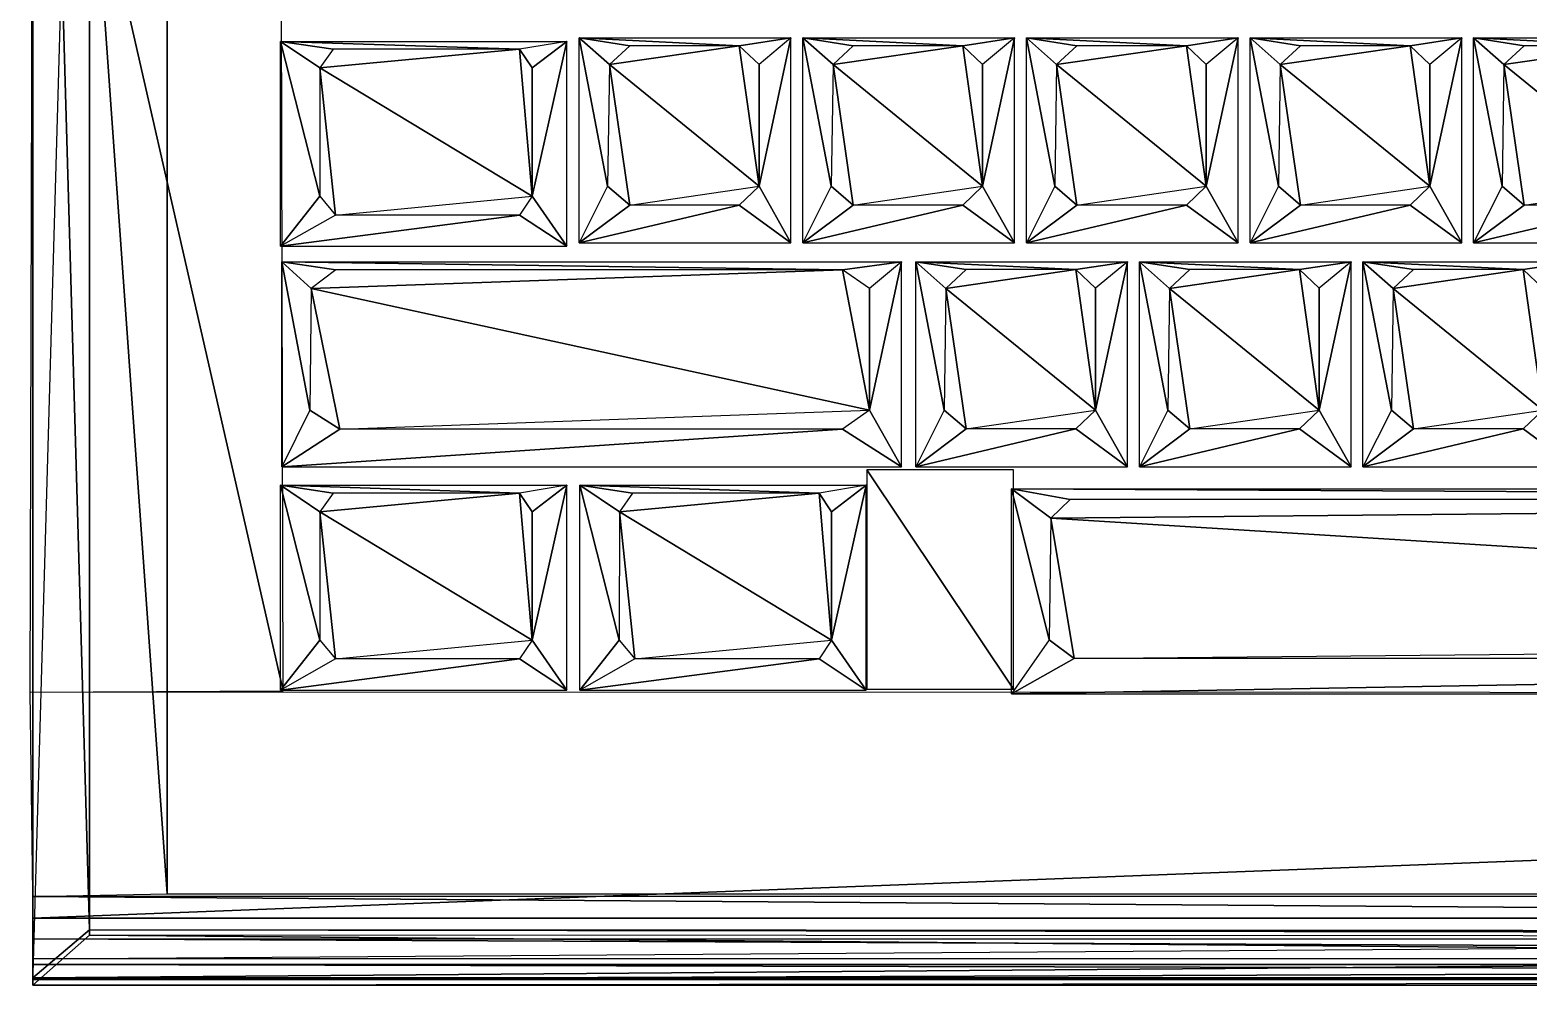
# Model space of a CAD drawing. Header units: metres. Extents: x -32 to 229, y -58 to 33.
# Drawn here: x -31.6 to 35.3, y -58 to -15.4 of the extents above; entities that cross this region are included whole.
import ezdxf

# ---------------------------------------------------------------- set-up
doc = ezdxf.new("R2010")
doc.units = ezdxf.units.M

msp = doc.modelspace()

# ---------------------------------------------------------------- linework, layer by layer
at = {"color": 4, "linetype": 'CONTINUOUS'}
for points in [[(-28.9315, 31.0822, 1.77477), (-31.4598, 32.5803, 1.98262), (-28.9315, -55.5378, -8.65)], [(-31.4598, 32.5803, 1.98262), (-31.4598, 32.4758, 0.21631), (-31.4598, -57.0798, -10.0005)], [(-31.4598, 32.5803, 1.98262), (-31.4598, -57.6731, -8.85785), (-31.4598, -57.0798, -10.0005)], [(-28.9315, -55.5378, -8.65), (-31.4598, 32.5803, 1.98262), (-31.4598, -57.6731, -8.85785)], [(-31.4598, 32.4758, 0.21631), (-31.4598, 31.6458, -1.16908), (-31.4598, -57.0798, -10.0005)], [(-31.4598, 32.3282, 3.16015), (-31.4598, 31.7351, 4.75323), (-31.4598, -57.9989, -7.68031)], [(-28.9315, 30.8302, 2.95215), (-31.4598, 32.3282, 3.16015), (-31.4598, -57.9989, -7.68031)], [(-31.4598, 31.7351, 4.75323), (-31.4598, 30.7114, 5.72292), (-31.4598, -56.8277, -4.70169)], [(-31.4598, 31.7351, 4.75323), (-31.4598, -57.7469, -6.08692), (-31.4598, -57.9989, -7.68031)], [(-31.4598, 31.7351, 4.75323), (-31.4598, -56.8277, -4.70169), (-31.4598, -57.7469, -6.08692)], [(-31.4598, 31.6458, -1.16908), (-31.4598, 30.0905, -2.13877), (-31.4598, -54.0551, -11.7668)], [(-31.4598, 31.6458, -1.16908), (-31.4598, -55.9392, -11.178), (-31.4598, -54.0551, -11.7668)], [(-31.4598, 31.6458, -1.16908), (-31.4598, -57.0798, -10.0005), (-31.4598, -55.9392, -11.178)], [(-28.9315, 30.8302, 2.95215), (-28.9315, -55.7746, -7.47246), (-31.4598, -57.9989, -7.68031)], [(-28.9315, 31.0822, 1.77477), (-28.9315, 30.8302, 2.95215), (-28.9315, -55.5378, -8.65)], [(-28.9315, 30.8302, 2.95215), (-28.9315, -55.7746, -7.47246), (-28.9315, -55.5378, -8.65)], [(-31.4598, 30.7114, 5.72292), (-31.4597, 29.1252, 6.48477), (-31.4598, -56.8277, -4.70169)], [(-25.4689, 30.1072, -1.95338), (-31.4598, 30.0905, -2.13877), (-25.4689, -53.9355, -11.8111)], [(-25.4689, -53.9355, -11.8111), (-31.4598, 30.0905, -2.13877), (-31.4598, -54.0551, -11.7668)], [(-25.4689, 30.1072, -1.95338), (-25.4689, 25.3257, -11.8111), (-25.4689, -53.9355, -11.8111)], [(-31.4597, 29.1252, 6.48477), (-31.4598, -55.0202, -3.732), (-31.4598, -56.8277, -4.70169)], [(223.066, 25.3257, -11.8111), (-25.4689, 25.3257, -11.8111), (223.066, -53.9355, -11.8111)], [(223.066, -53.9355, -11.8111), (-25.4689, 25.3257, -11.8111), (-25.4689, -53.9355, -11.8111)], [(-20.2834, -44.8749, -3.59615), (-31.4598, 4.12569, 3.96877), (-31.5855, -44.9343, -2.44954)], [(-20.4091, 4.18292, 2.86831), (-31.4598, 4.12569, 3.96877), (-20.2834, -44.8749, -3.59615)], [(-20.4031, -15.9008, -1.11108), (-18.6491, -22.8129, 2.94385), (-20.4031, -25.0431, -1.11108)], [(-7.62677, -15.9008, -1.11108), (-9.73338, -16.2491, 2.94385), (-20.4031, -15.9008, -1.11108)], [(-18.6472, -17.0868, 2.94385), (-18.6491, -22.8129, 2.94385), (-20.4031, -15.9008, -1.11108)], [(-9.73338, -16.2491, 2.94385), (-18.0537, -16.2491, 2.94385), (-20.4031, -15.9008, -1.11108)], [(-9.73338, -16.2491, 2.94385), (-18.6472, -17.0868, 2.94385), (-20.4031, -15.9008, -1.11108)], [(-18.0537, -16.2491, 2.94385), (-18.6472, -17.0868, 2.94385), (-20.4031, -15.9008, -1.11108)], [(-9.73338, -16.2491, 2.94385), (-9.17292, -22.8129, 2.94385), (-7.62677, -15.9008, -1.11108)], [(-9.73338, -16.2491, 2.94385), (-9.17292, -17.0849, 2.94385), (-7.62677, -15.9008, -1.11108)], [(-7.62677, -15.9008, -1.11108), (-9.17292, -22.8129, 2.94385), (-7.62677, -25.0431, -1.11108)], [(-9.17292, -17.0849, 2.94385), (-9.17292, -22.8129, 2.94385), (-7.62677, -15.9008, -1.11108)], [(-7.07769, -15.7491, -1.11108), (-5.80662, -22.3663, 2.94385), (-7.07769, -24.8914, -1.11108)], [(2.374, -15.7491, -1.11108), (0.06862, -16.0974, 2.94385), (-7.07769, -15.7491, -1.11108)], [(-5.72738, -16.9351, 2.94385), (-5.80662, -22.3663, 2.94385), (-7.07769, -15.7491, -1.11108)], [(0.06862, -16.0974, 2.94385), (-4.82138, -16.0974, 2.94385), (-7.07769, -15.7491, -1.11108)], [(0.06862, -16.0974, 2.94385), (-5.72738, -16.9351, 2.94385), (-7.07769, -15.7491, -1.11108)], [(-4.82138, -16.0974, 2.94385), (-5.72738, -16.9351, 2.94385), (-7.07769, -15.7491, -1.11108)], [(0.06862, -16.0974, 2.94385), (0.95, -22.3663, 2.94385), (2.374, -15.7491, -1.11108)], [(0.95, -16.9332, 2.94385), (0.06862, -16.0974, 2.94385), (2.374, -15.7491, -1.11108)], [(2.374, -15.7491, -1.11108), (0.95, -22.3663, 2.94385), (2.374, -24.8914, -1.11108)], [(0.95, -16.9332, 2.94385), (0.95, -22.3663, 2.94385), (2.374, -15.7491, -1.11108)], [(5.15831, -16.0974, 2.94385), (4.25231, -16.9351, 2.94385), (2.902, -15.7491, -1.11108)], [(10.0483, -16.0974, 2.94385), (4.25231, -16.9351, 2.94385), (2.902, -15.7491, -1.11108)], [(4.25231, -16.9351, 2.94385), (4.17308, -22.3663, 2.94385), (2.902, -15.7491, -1.11108)], [(10.0483, -16.0974, 2.94385), (5.15831, -16.0974, 2.94385), (2.902, -15.7491, -1.11108)], [(12.3537, -15.7491, -1.11108), (10.0483, -16.0974, 2.94385), (2.902, -15.7491, -1.11108)], [(2.902, -15.7491, -1.11108), (4.17308, -22.3663, 2.94385), (2.902, -24.8914, -1.11108)], [(10.9297, -16.9332, 2.94385), (10.0483, -16.0974, 2.94385), (12.3537, -15.7491, -1.11108)], [(10.0483, -16.0974, 2.94385), (10.9297, -22.3663, 2.94385), (12.3537, -15.7491, -1.11108)], [(10.9297, -16.9332, 2.94385), (10.9297, -22.3663, 2.94385), (12.3537, -15.7491, -1.11108)], [(12.3537, -15.7491, -1.11108), (10.9297, -22.3663, 2.94385), (12.3537, -24.8914, -1.11108)], [(12.8818, -15.7491, -1.11108), (14.1529, -22.3663, 2.94385), (12.8818, -24.8914, -1.11108)], [(22.3335, -15.7491, -1.11108), (20.0282, -16.0974, 2.94385), (12.8818, -15.7491, -1.11108)], [(14.2322, -16.9351, 2.94385), (14.1529, -22.3663, 2.94385), (12.8818, -15.7491, -1.11108)], [(20.0282, -16.0974, 2.94385), (15.1382, -16.0974, 2.94385), (12.8818, -15.7491, -1.11108)], [(20.0282, -16.0974, 2.94385), (14.2322, -16.9351, 2.94385), (12.8818, -15.7491, -1.11108)], [(15.1382, -16.0974, 2.94385), (14.2322, -16.9351, 2.94385), (12.8818, -15.7491, -1.11108)], [(20.0282, -16.0974, 2.94385), (20.9095, -22.3663, 2.94385), (22.3335, -15.7491, -1.11108)], [(20.9095, -16.9332, 2.94385), (20.0282, -16.0974, 2.94385), (22.3335, -15.7491, -1.11108)], [(22.3335, -15.7491, -1.11108), (20.9095, -22.3663, 2.94385), (22.3335, -24.8914, -1.11108)], [(20.9095, -16.9332, 2.94385), (20.9095, -22.3663, 2.94385), (22.3335, -15.7491, -1.11108)], [(25.1182, -16.0974, 2.94385), (24.2122, -16.9351, 2.94385), (22.8618, -15.7491, -1.11108)], [(30.0082, -16.0974, 2.94385), (24.2122, -16.9351, 2.94385), (22.8618, -15.7491, -1.11108)], [(24.2122, -16.9351, 2.94385), (24.1329, -22.3663, 2.94385), (22.8618, -15.7491, -1.11108)], [(30.0082, -16.0974, 2.94385), (25.1182, -16.0974, 2.94385), (22.8618, -15.7491, -1.11108)], [(32.3135, -15.7491, -1.11108), (30.0082, -16.0974, 2.94385), (22.8618, -15.7491, -1.11108)], [(22.8618, -15.7491, -1.11108), (24.1329, -22.3663, 2.94385), (22.8618, -24.8914, -1.11108)], [(30.8895, -16.9332, 2.94385), (30.0082, -16.0974, 2.94385), (32.3135, -15.7491, -1.11108)], [(30.0082, -16.0974, 2.94385), (30.8895, -22.3663, 2.94385), (32.3135, -15.7491, -1.11108)], [(30.8895, -16.9332, 2.94385), (30.8895, -22.3663, 2.94385), (32.3135, -15.7491, -1.11108)], [(32.3135, -15.7491, -1.11108), (30.8895, -22.3663, 2.94385), (32.3135, -24.8914, -1.11108)], [(32.8415, -15.7491, -1.11108), (34.1126, -22.3663, 2.94385), (32.8415, -24.8914, -1.11108)], [(42.2932, -15.7491, -1.11108), (39.9878, -16.0974, 2.94385), (32.8415, -15.7491, -1.11108)], [(34.1918, -16.9351, 2.94385), (34.1126, -22.3663, 2.94385), (32.8415, -15.7491, -1.11108)], [(39.9878, -16.0974, 2.94385), (35.0978, -16.0974, 2.94385), (32.8415, -15.7491, -1.11108)], [(39.9878, -16.0974, 2.94385), (34.1918, -16.9351, 2.94385), (32.8415, -15.7491, -1.11108)], [(35.0978, -16.0974, 2.94385), (34.1918, -16.9351, 2.94385), (32.8415, -15.7491, -1.11108)], [(-9.73338, -16.2491, 2.94385), (-18.6472, -17.0868, 2.94385), (-9.17292, -22.8129, 2.94385)], [(-9.73338, -16.2491, 2.94385), (-18.0537, -16.2491, 2.94385), (-18.6472, -17.0868, 2.94385)], [(-9.17292, -17.0849, 2.94385), (-9.73338, -16.2491, 2.94385), (-9.17292, -22.8129, 2.94385)], [(0.06862, -16.0974, 2.94385), (-5.72738, -16.9351, 2.94385), (0.95, -22.3663, 2.94385)], [(0.06862, -16.0974, 2.94385), (-4.82138, -16.0974, 2.94385), (-5.72738, -16.9351, 2.94385)], [(0.95, -16.9332, 2.94385), (0.06862, -16.0974, 2.94385), (0.95, -22.3663, 2.94385)], [(10.0483, -16.0974, 2.94385), (5.15831, -16.0974, 2.94385), (4.25231, -16.9351, 2.94385)], [(10.0483, -16.0974, 2.94385), (4.25231, -16.9351, 2.94385), (10.9297, -22.3663, 2.94385)], [(10.9297, -16.9332, 2.94385), (10.0483, -16.0974, 2.94385), (10.9297, -22.3663, 2.94385)], [(20.0282, -16.0974, 2.94385), (14.2322, -16.9351, 2.94385), (20.9095, -22.3663, 2.94385)], [(20.0282, -16.0974, 2.94385), (15.1382, -16.0974, 2.94385), (14.2322, -16.9351, 2.94385)], [(20.9095, -16.9332, 2.94385), (20.0282, -16.0974, 2.94385), (20.9095, -22.3663, 2.94385)], [(30.0082, -16.0974, 2.94385), (25.1182, -16.0974, 2.94385), (24.2122, -16.9351, 2.94385)], [(30.0082, -16.0974, 2.94385), (24.2122, -16.9351, 2.94385), (30.8895, -22.3663, 2.94385)], [(30.8895, -16.9332, 2.94385), (30.0082, -16.0974, 2.94385), (30.8895, -22.3663, 2.94385)], [(39.9878, -16.0974, 2.94385), (34.1918, -16.9351, 2.94385), (40.8692, -22.3663, 2.94385)], [(39.9878, -16.0974, 2.94385), (35.0978, -16.0974, 2.94385), (34.1918, -16.9351, 2.94385)], [(-18.6472, -17.0868, 2.94385), (-18.6491, -22.8129, 2.94385), (-17.9488, -23.6488, 2.94385)], [(-9.17292, -22.8129, 2.94385), (-18.6472, -17.0868, 2.94385), (-17.9488, -23.6488, 2.94385)], [(-5.72738, -16.9351, 2.94385), (-5.80662, -22.3663, 2.94385), (-4.82154, -23.2022, 2.94385)], [(0.95, -22.3663, 2.94385), (-5.72738, -16.9351, 2.94385), (-4.82154, -23.2022, 2.94385)], [(4.25231, -16.9351, 2.94385), (4.17308, -22.3663, 2.94385), (5.15815, -23.2022, 2.94385)], [(10.9297, -22.3663, 2.94385), (4.25231, -16.9351, 2.94385), (5.15815, -23.2022, 2.94385)], [(14.2322, -16.9351, 2.94385), (14.1529, -22.3663, 2.94385), (15.138, -23.2022, 2.94385)], [(20.9095, -22.3663, 2.94385), (14.2322, -16.9351, 2.94385), (15.138, -23.2022, 2.94385)], [(24.2122, -16.9351, 2.94385), (24.1329, -22.3663, 2.94385), (25.118, -23.2022, 2.94385)], [(30.8895, -22.3663, 2.94385), (24.2122, -16.9351, 2.94385), (25.118, -23.2022, 2.94385)], [(34.1918, -16.9351, 2.94385), (34.1126, -22.3663, 2.94385), (35.0977, -23.2022, 2.94385)], [(40.8692, -22.3663, 2.94385), (34.1918, -16.9351, 2.94385), (35.0977, -23.2022, 2.94385)], [(-4.82154, -23.2022, 2.94385), (-5.80662, -22.3663, 2.94385), (-7.07769, -24.8914, -1.11108)], [(0.95, -22.3663, 2.94385), (0.06862, -23.2022, 2.94385), (-4.82154, -23.2022, 2.94385)], [(0.95, -22.3663, 2.94385), (0.06862, -23.2022, 2.94385), (2.374, -24.8914, -1.11108)], [(5.15815, -23.2022, 2.94385), (4.17308, -22.3663, 2.94385), (2.902, -24.8914, -1.11108)], [(10.9297, -22.3663, 2.94385), (10.0483, -23.2022, 2.94385), (5.15815, -23.2022, 2.94385)], [(10.9297, -22.3663, 2.94385), (10.0483, -23.2022, 2.94385), (12.3537, -24.8914, -1.11108)], [(15.138, -23.2022, 2.94385), (14.1529, -22.3663, 2.94385), (12.8818, -24.8914, -1.11108)], [(20.9095, -22.3663, 2.94385), (20.0282, -23.2022, 2.94385), (15.138, -23.2022, 2.94385)], [(20.9095, -22.3663, 2.94385), (20.0282, -23.2022, 2.94385), (22.3335, -24.8914, -1.11108)], [(25.118, -23.2022, 2.94385), (24.1329, -22.3663, 2.94385), (22.8618, -24.8914, -1.11108)], [(30.8895, -22.3663, 2.94385), (30.0082, -23.2022, 2.94385), (25.118, -23.2022, 2.94385)], [(30.8895, -22.3663, 2.94385), (30.0082, -23.2022, 2.94385), (32.3135, -24.8914, -1.11108)], [(35.0977, -23.2022, 2.94385), (34.1126, -22.3663, 2.94385), (32.8415, -24.8914, -1.11108)], [(40.8692, -22.3663, 2.94385), (39.9878, -23.2022, 2.94385), (35.0977, -23.2022, 2.94385)], [(-18.6491, -22.8129, 2.94385), (-17.9488, -23.6488, 2.94385), (-20.4031, -25.0431, -1.11108)], [(-9.17292, -22.8129, 2.94385), (-9.73338, -23.6488, 2.94385), (-17.9488, -23.6488, 2.94385)], [(-9.17292, -22.8129, 2.94385), (-9.73338, -23.6488, 2.94385), (-7.62677, -25.0431, -1.11108)], [(2.374, -24.8914, -1.11108), (0.06862, -23.2022, 2.94385), (-7.07769, -24.8914, -1.11108)], [(0.06862, -23.2022, 2.94385), (-4.82154, -23.2022, 2.94385), (-7.07769, -24.8914, -1.11108)], [(10.0483, -23.2022, 2.94385), (5.15815, -23.2022, 2.94385), (2.902, -24.8914, -1.11108)], [(12.3537, -24.8914, -1.11108), (10.0483, -23.2022, 2.94385), (2.902, -24.8914, -1.11108)], [(22.3335, -24.8914, -1.11108), (20.0282, -23.2022, 2.94385), (12.8818, -24.8914, -1.11108)], [(20.0282, -23.2022, 2.94385), (15.138, -23.2022, 2.94385), (12.8818, -24.8914, -1.11108)], [(30.0082, -23.2022, 2.94385), (25.118, -23.2022, 2.94385), (22.8618, -24.8914, -1.11108)], [(32.3135, -24.8914, -1.11108), (30.0082, -23.2022, 2.94385), (22.8618, -24.8914, -1.11108)], [(42.2932, -24.8914, -1.11108), (39.9878, -23.2022, 2.94385), (32.8415, -24.8914, -1.11108)], [(39.9878, -23.2022, 2.94385), (35.0977, -23.2022, 2.94385), (32.8415, -24.8914, -1.11108)], [(-7.62677, -25.0431, -1.11108), (-9.73338, -23.6488, 2.94385), (-20.4031, -25.0431, -1.11108)], [(-9.73338, -23.6488, 2.94385), (-17.9488, -23.6488, 2.94385), (-20.4031, -25.0431, -1.11108)], [(-17.9294, -26.0897, 1.76631), (-19.0365, -26.9274, 1.76631), (-20.3386, -25.7414, -2.28862)], [(4.67908, -26.0897, 1.76631), (-19.0365, -26.9274, 1.76631), (-20.3386, -25.7414, -2.28862)], [(-19.0365, -26.9274, 1.76631), (-19.0972, -32.3586, 1.76631), (-20.3386, -25.7414, -2.28862)], [(4.67908, -26.0897, 1.76631), (-17.9294, -26.0897, 1.76631), (-20.3386, -25.7414, -2.28862)], [(7.314, -25.7414, -2.28862), (4.67908, -26.0897, 1.76631), (-20.3386, -25.7414, -2.28862)], [(-20.3386, -25.7414, -2.28862), (-19.0972, -32.3586, 1.76631), (-20.3386, -34.8837, -2.28862)], [(5.88462, -26.9255, 1.76631), (4.67908, -26.0897, 1.76631), (7.314, -25.7414, -2.28862)], [(4.67908, -26.0897, 1.76631), (5.88462, -32.3586, 1.76631), (7.314, -25.7414, -2.28862)], [(5.88462, -26.9255, 1.76631), (5.88462, -32.3586, 1.76631), (7.314, -25.7414, -2.28862)], [(7.314, -25.7414, -2.28862), (5.88462, -32.3586, 1.76631), (7.314, -34.8837, -2.28862)], [(10.1997, -26.0828, 1.76631), (9.29369, -26.9205, 1.76631), (7.94338, -25.7345, -2.28862)], [(15.0897, -26.0828, 1.76631), (9.29369, -26.9205, 1.76631), (7.94338, -25.7345, -2.28862)], [(9.29369, -26.9205, 1.76631), (9.21446, -32.3517, 1.76631), (7.94338, -25.7345, -2.28862)], [(15.0897, -26.0828, 1.76631), (10.1997, -26.0828, 1.76631), (7.94338, -25.7345, -2.28862)], [(17.3951, -25.7345, -2.28862), (15.0897, -26.0828, 1.76631), (7.94338, -25.7345, -2.28862)], [(7.94338, -25.7345, -2.28862), (9.21446, -32.3517, 1.76631), (7.94338, -34.8768, -2.28862)], [(15.9711, -26.9186, 1.76631), (15.0897, -26.0828, 1.76631), (17.3951, -25.7345, -2.28862)], [(15.0897, -26.0828, 1.76631), (15.9711, -32.3517, 1.76631), (17.3951, -25.7345, -2.28862)], [(15.9711, -26.9186, 1.76631), (15.9711, -32.3517, 1.76631), (17.3951, -25.7345, -2.28862)], [(17.3951, -25.7345, -2.28862), (15.9711, -32.3517, 1.76631), (17.3951, -34.8768, -2.28862)], [(17.9231, -25.7345, -2.28862), (19.1942, -32.3517, 1.76631), (17.9231, -34.8768, -2.28862)], [(27.3748, -25.7345, -2.28862), (25.0694, -26.0828, 1.76631), (17.9231, -25.7345, -2.28862)], [(19.2734, -26.9205, 1.76631), (19.1942, -32.3517, 1.76631), (17.9231, -25.7345, -2.28862)], [(25.0694, -26.0828, 1.76631), (20.1794, -26.0828, 1.76631), (17.9231, -25.7345, -2.28862)], [(25.0694, -26.0828, 1.76631), (19.2734, -26.9205, 1.76631), (17.9231, -25.7345, -2.28862)], [(20.1794, -26.0828, 1.76631), (19.2734, -26.9205, 1.76631), (17.9231, -25.7345, -2.28862)], [(25.0694, -26.0828, 1.76631), (25.9508, -32.3517, 1.76631), (27.3748, -25.7345, -2.28862)], [(25.9508, -26.9186, 1.76631), (25.0694, -26.0828, 1.76631), (27.3748, -25.7345, -2.28862)], [(27.3748, -25.7345, -2.28862), (25.9508, -32.3517, 1.76631), (27.3748, -34.8768, -2.28862)], [(25.9508, -26.9186, 1.76631), (25.9508, -32.3517, 1.76631), (27.3748, -25.7345, -2.28862)], [(30.1592, -26.0828, 1.76631), (29.2532, -26.9205, 1.76631), (27.9029, -25.7345, -2.28862)], [(35.0492, -26.0828, 1.76631), (29.2532, -26.9205, 1.76631), (27.9029, -25.7345, -2.28862)], [(29.2532, -26.9205, 1.76631), (29.174, -32.3517, 1.76631), (27.9029, -25.7345, -2.28862)], [(35.0492, -26.0828, 1.76631), (30.1592, -26.0828, 1.76631), (27.9029, -25.7345, -2.28862)], [(37.3546, -25.7345, -2.28862), (35.0492, -26.0828, 1.76631), (27.9029, -25.7345, -2.28862)], [(27.9029, -25.7345, -2.28862), (29.174, -32.3517, 1.76631), (27.9029, -34.8768, -2.28862)], [(35.9306, -26.9186, 1.76631), (35.0492, -26.0828, 1.76631), (37.3546, -25.7345, -2.28862)], [(35.0492, -26.0828, 1.76631), (35.9306, -32.3517, 1.76631), (37.3546, -25.7345, -2.28862)], [(4.67908, -26.0897, 1.76631), (-17.9294, -26.0897, 1.76631), (-19.0365, -26.9274, 1.76631)], [(4.67908, -26.0897, 1.76631), (-19.0365, -26.9274, 1.76631), (5.88462, -32.3586, 1.76631)], [(5.88462, -26.9255, 1.76631), (4.67908, -26.0897, 1.76631), (5.88462, -32.3586, 1.76631)], [(15.0897, -26.0828, 1.76631), (10.1997, -26.0828, 1.76631), (9.29369, -26.9205, 1.76631)], [(15.0897, -26.0828, 1.76631), (9.29369, -26.9205, 1.76631), (15.9711, -32.3517, 1.76631)], [(15.9711, -26.9186, 1.76631), (15.0897, -26.0828, 1.76631), (15.9711, -32.3517, 1.76631)], [(25.0694, -26.0828, 1.76631), (19.2734, -26.9205, 1.76631), (25.9508, -32.3517, 1.76631)], [(25.0694, -26.0828, 1.76631), (20.1794, -26.0828, 1.76631), (19.2734, -26.9205, 1.76631)], [(25.9508, -26.9186, 1.76631), (25.0694, -26.0828, 1.76631), (25.9508, -32.3517, 1.76631)], [(35.0492, -26.0828, 1.76631), (30.1592, -26.0828, 1.76631), (29.2532, -26.9205, 1.76631)], [(35.0492, -26.0828, 1.76631), (29.2532, -26.9205, 1.76631), (35.9306, -32.3517, 1.76631)], [(35.9306, -26.9186, 1.76631), (35.0492, -26.0828, 1.76631), (35.9306, -32.3517, 1.76631)], [(-19.0365, -26.9274, 1.76631), (-19.0972, -32.3586, 1.76631), (-17.7605, -33.1945, 1.76631)], [(5.88462, -32.3586, 1.76631), (-19.0365, -26.9274, 1.76631), (-17.7605, -33.1945, 1.76631)], [(9.29369, -26.9205, 1.76631), (9.21446, -32.3517, 1.76631), (10.1995, -33.1875, 1.76631)], [(15.9711, -32.3517, 1.76631), (9.29369, -26.9205, 1.76631), (10.1995, -33.1875, 1.76631)], [(19.2734, -26.9205, 1.76631), (19.1942, -32.3517, 1.76631), (20.1792, -33.1875, 1.76631)], [(25.9508, -32.3517, 1.76631), (19.2734, -26.9205, 1.76631), (20.1792, -33.1875, 1.76631)], [(29.2532, -26.9205, 1.76631), (29.174, -32.3517, 1.76631), (30.1591, -33.1875, 1.76631)], [(35.9306, -32.3517, 1.76631), (29.2532, -26.9205, 1.76631), (30.1591, -33.1875, 1.76631)], [(-17.7605, -33.1945, 1.76631), (-19.0972, -32.3586, 1.76631), (-20.3386, -34.8837, -2.28862)], [(5.88462, -32.3586, 1.76631), (4.67908, -33.1945, 1.76631), (-17.7605, -33.1945, 1.76631)], [(5.88462, -32.3586, 1.76631), (4.67908, -33.1945, 1.76631), (7.314, -34.8837, -2.28862)], [(10.1995, -33.1875, 1.76631), (9.21446, -32.3517, 1.76631), (7.94338, -34.8768, -2.28862)], [(15.9711, -32.3517, 1.76631), (15.0897, -33.1875, 1.76631), (10.1995, -33.1875, 1.76631)], [(15.9711, -32.3517, 1.76631), (15.0897, -33.1875, 1.76631), (17.3951, -34.8768, -2.28862)], [(20.1792, -33.1875, 1.76631), (19.1942, -32.3517, 1.76631), (17.9231, -34.8768, -2.28862)], [(25.9508, -32.3517, 1.76631), (25.0694, -33.1875, 1.76631), (20.1792, -33.1875, 1.76631)], [(25.9508, -32.3517, 1.76631), (25.0694, -33.1875, 1.76631), (27.3748, -34.8768, -2.28862)], [(30.1591, -33.1875, 1.76631), (29.174, -32.3517, 1.76631), (27.9029, -34.8768, -2.28862)], [(35.9306, -32.3517, 1.76631), (35.0492, -33.1875, 1.76631), (30.1591, -33.1875, 1.76631)], [(35.9306, -32.3517, 1.76631), (35.0492, -33.1875, 1.76631), (37.3546, -34.8768, -2.28862)], [(4.67908, -33.1945, 1.76631), (-17.7605, -33.1945, 1.76631), (-20.3386, -34.8837, -2.28862)], [(7.314, -34.8837, -2.28862), (4.67908, -33.1945, 1.76631), (-20.3386, -34.8837, -2.28862)], [(15.0897, -33.1875, 1.76631), (10.1995, -33.1875, 1.76631), (7.94338, -34.8768, -2.28862)], [(17.3951, -34.8768, -2.28862), (15.0897, -33.1875, 1.76631), (7.94338, -34.8768, -2.28862)], [(27.3748, -34.8768, -2.28862), (25.0694, -33.1875, 1.76631), (17.9231, -34.8768, -2.28862)], [(25.0694, -33.1875, 1.76631), (20.1792, -33.1875, 1.76631), (17.9231, -34.8768, -2.28862)], [(35.0492, -33.1875, 1.76631), (30.1591, -33.1875, 1.76631), (27.9029, -34.8768, -2.28862)], [(37.3546, -34.8768, -2.28862), (35.0492, -33.1875, 1.76631), (27.9029, -34.8768, -2.28862)], [(12.3045, -44.7946, -3.33308), (5.76615, -35.0192, -1.88108), (5.76615, -44.7946, -3.33308)], [(12.3045, -35.0192, -1.88108), (5.76615, -35.0192, -1.88108), (12.3045, -44.7946, -3.33308)], [(-20.4031, -35.7049, -4.05492), (-18.6491, -42.6171), (-20.4031, -44.8472, -4.05492)], [(-7.62677, -35.7049, -4.05492), (-9.73338, -36.0532), (-20.4031, -35.7049, -4.05492)], [(-18.6472, -36.8909), (-18.6491, -42.6171), (-20.4031, -35.7049, -4.05492)], [(-9.73338, -36.0532), (-18.0537, -36.0532), (-20.4031, -35.7049, -4.05492)], [(-9.73338, -36.0532), (-18.6472, -36.8909), (-20.4031, -35.7049, -4.05492)], [(-18.0537, -36.0532), (-18.6472, -36.8909), (-20.4031, -35.7049, -4.05492)], [(-9.73338, -36.0532), (-18.6472, -36.8909), (-9.17292, -42.6171)], [(-9.73338, -36.0532), (-18.0537, -36.0532), (-18.6472, -36.8909)], [(-9.73338, -36.0532), (-9.17292, -42.6171), (-7.62677, -35.7049, -4.05492)], [(-9.73338, -36.0532), (-9.17292, -36.8891), (-7.62677, -35.7049, -4.05492)], [(-9.17292, -36.8891), (-9.73338, -36.0532), (-9.17292, -42.6171)], [(-7.62677, -35.7049, -4.05492), (-9.17292, -42.6171), (-7.62677, -44.8472, -4.05492)], [(-9.17292, -36.8891), (-9.17292, -42.6171), (-7.62677, -35.7049, -4.05492)], [(-4.68969, -36.0546), (-5.28323, -36.8923), (-7.03908, -35.7063, -4.05492)], [(3.63062, -36.0546), (-5.28323, -36.8923), (-7.03908, -35.7063, -4.05492)], [(-5.28323, -36.8923), (-5.28508, -42.6185), (-7.03908, -35.7063, -4.05492)], [(3.63062, -36.0546), (-4.68969, -36.0546), (-7.03908, -35.7063, -4.05492)], [(5.73723, -35.7063, -4.05492), (3.63062, -36.0546), (-7.03908, -35.7063, -4.05492)], [(-7.03908, -35.7063, -4.05492), (-5.28508, -42.6185), (-7.03908, -44.8486, -4.05492)], [(3.63062, -36.0546), (-4.68969, -36.0546), (-5.28323, -36.8923)], [(3.63062, -36.0546), (-5.28323, -36.8923), (4.19108, -42.6185)], [(3.63062, -36.0546), (4.19108, -36.8905), (5.73723, -35.7063, -4.05492)], [(3.63062, -36.0546), (4.19108, -42.6185), (5.73723, -35.7063, -4.05492)], [(4.19108, -36.8905), (3.63062, -36.0546), (4.19108, -42.6185)], [(4.19108, -36.8905), (4.19108, -42.6185), (5.73723, -35.7063, -4.05492)], [(5.73723, -35.7063, -4.05492), (4.19108, -42.6185), (5.73723, -44.8486, -4.05492)], [(14.8415, -36.3337, 0.88308), (13.9755, -37.1714, 0.88308), (12.2155, -35.8594, -4.05492)], [(100.548, -36.3337, 0.88308), (13.9755, -37.1714, 0.88308), (12.2155, -35.8594, -4.05492)], [(13.9755, -37.1714, 0.88308), (13.9015, -42.6026, 0.88308), (12.2155, -35.8594, -4.05492)], [(100.548, -36.3337, 0.88308), (14.8415, -36.3337, 0.88308), (12.2155, -35.8594, -4.05492)], [(103.16, -35.8594, -4.05492), (100.548, -36.3337, 0.88308), (12.2155, -35.8594, -4.05492)], [(12.2155, -35.8594, -4.05492), (13.9015, -42.6026, 0.88308), (12.2155, -45.0017, -4.05492)], [(100.548, -36.3337, 0.88308), (14.8415, -36.3337, 0.88308), (13.9755, -37.1714, 0.88308)], [(100.548, -36.3337, 0.88308), (13.9755, -37.1714, 0.88308), (101.486, -42.6026, 0.88308)], [(-18.6472, -36.8909), (-18.6491, -42.6171), (-17.9488, -43.4529)], [(-9.17292, -42.6171), (-18.6472, -36.8909), (-17.9488, -43.4529)], [(-5.28323, -36.8923), (-5.28508, -42.6185), (-4.58477, -43.4543)], [(4.19108, -42.6185), (-5.28323, -36.8923), (-4.58477, -43.4543)], [(13.9755, -37.1714, 0.88308), (13.9015, -42.6026, 0.88308), (15.0195, -43.4385, 0.88308)], [(101.486, -42.6026, 0.88308), (13.9755, -37.1714, 0.88308), (15.0195, -43.4385, 0.88308)], [(-18.6491, -42.6171), (-17.9488, -43.4529), (-20.4031, -44.8472, -4.05492)], [(-9.17292, -42.6171), (-9.73338, -43.4529), (-17.9488, -43.4529)], [(-9.17292, -42.6171), (-9.73338, -43.4529), (-7.62677, -44.8472, -4.05492)], [(-5.28508, -42.6185), (-4.58477, -43.4543), (-7.03908, -44.8486, -4.05492)], [(4.19108, -42.6185), (3.63062, -43.4543), (-4.58477, -43.4543)], [(4.19108, -42.6185), (3.63062, -43.4543), (5.73723, -44.8486, -4.05492)], [(15.0195, -43.4385, 0.88308), (13.9015, -42.6026, 0.88308), (12.2155, -45.0017, -4.05492)], [(101.486, -42.6026, 0.88308), (100.548, -43.4385, 0.88308), (15.0195, -43.4385, 0.88308)], [(-7.62677, -44.8472, -4.05492), (-9.73338, -43.4529), (-20.4031, -44.8472, -4.05492)], [(-9.73338, -43.4529), (-17.9488, -43.4529), (-20.4031, -44.8472, -4.05492)], [(3.63062, -43.4543), (-4.58477, -43.4543), (-7.03908, -44.8486, -4.05492)], [(5.73723, -44.8486, -4.05492), (3.63062, -43.4543), (-7.03908, -44.8486, -4.05492)], [(100.548, -43.4385, 0.88308), (15.0195, -43.4385, 0.88308), (12.2155, -45.0017, -4.05492)], [(103.16, -45.0017, -4.05492), (100.548, -43.4385, 0.88308), (12.2155, -45.0017, -4.05492)], [(229.031, -44.9918, -2.45754), (-31.5855, -44.9343, -2.44954), (-31.4598, -55.0202, -3.732)], [(229.042, -55.0202, -3.732), (229.031, -44.9918, -2.45754), (-31.4598, -55.0202, -3.732)], [(229.042, -55.9392, -11.178), (-31.4598, -54.0551, -11.7668), (-31.4598, -55.9392, -11.178)], [(229.042, -54.0551, -11.7668), (-31.4598, -54.0551, -11.7668), (229.042, -55.9392, -11.178)], [(229.042, -55.0202, -3.732), (229.042, -56.8277, -4.70169), (-31.4598, -56.8277, -4.70169)], [(229.042, -55.0202, -3.732), (-31.4598, -55.0202, -3.732), (-31.4598, -56.8277, -4.70169)], [(226.959, -55.6589, -8.65), (-28.9315, -55.5378, -8.65), (-31.4598, -57.6731, -8.85785)], [(229.042, -57.6731, -8.85785), (226.959, -55.6589, -8.65), (-31.4598, -57.6731, -8.85785)], [(229.042, -57.9989, -7.68031), (-28.9315, -55.7746, -7.47246), (-31.4598, -57.9989, -7.68031)], [(229.042, -57.0798, -10.0005), (-31.4598, -57.0798, -10.0005), (-31.4598, -55.9392, -11.178)], [(229.042, -55.9392, -11.178), (229.042, -57.0798, -10.0005), (-31.4598, -55.9392, -11.178)], [(226.959, -55.8957, -7.47246), (-28.9315, -55.7746, -7.47246), (-28.9315, -55.5378, -8.65)], [(226.959, -55.6589, -8.65), (226.959, -55.8957, -7.47246), (-28.9315, -55.5378, -8.65)], [(226.959, -55.8957, -7.47246), (-28.9315, -55.7746, -7.47246), (229.042, -57.9989, -7.68031)], [(229.042, -56.8277, -4.70169), (-31.4598, -56.8277, -4.70169), (-31.4598, -57.7469, -6.08692)], [(229.042, -57.7469, -6.08692), (229.042, -56.8277, -4.70169), (-31.4598, -57.7469, -6.08692)], [(229.042, -57.6731, -8.85785), (-31.4598, -57.6731, -8.85785), (-31.4598, -57.0798, -10.0005)], [(229.042, -57.0798, -10.0005), (229.042, -57.6731, -8.85785), (-31.4598, -57.0798, -10.0005)], [(229.042, -57.7469, -6.08692), (-31.4598, -57.7469, -6.08692), (-31.4598, -57.9989, -7.68031)], [(229.042, -57.9989, -7.68031), (229.042, -57.7469, -6.08692), (-31.4598, -57.9989, -7.68031)]]:
    msp.add_3dface(points, dxfattribs=at)

doc.saveas('drawing.dxf')
